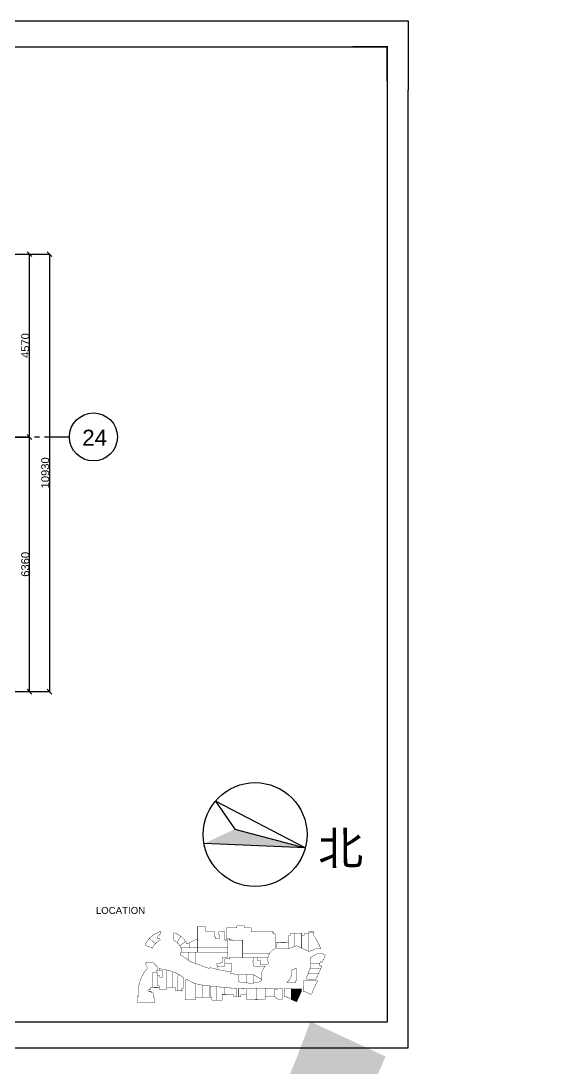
# Model space of a CAD drawing. Header units: inches. Extents: x -17602 to 171571, y -36276 to 39274.
# Drawn here: x 9062 to 22711, y -12232 to 13931 of the extents above; entities that cross this region are included whole.
import ezdxf

# ---------------------------------------------------------------- set-up
doc = ezdxf.new("R2010")
doc.units = ezdxf.units.IN
doc.header["$MEASUREMENT"] = 0
doc.linetypes.add('CENTER', pattern=[2, 1.25, -0.25, 0.25, -0.25])
for name, color, linetype in [('DIM', 3, 'Continuous'), ('DIM TEXT', 7, 'Continuous'), ('轴线', 10, 'CENTER')]:
    doc.layers.add(name, color=color, linetype=linetype)
doc.styles.add('3F_2017.02$0$H1', font='swisscl.ttf')
doc.styles.get("Standard").update_dxf_attribs({"font": 'arial.ttf'})
doc.dimstyles.new('DIM-200MM', dxfattribs={"dimtxt": 200, "dimasz": 120, "dimexe": 10, "dimexo": 10, "dimgap": 0.7, "dimtad": 1, "dimdec": 0, "dimrnd": 5, "dimzin": 1, "dimdsep": 46, "dimtxsty": 'Standard', "dimblk": 'OBLIQUE', "dimcen": 0.5, "dimdle": 1, "dimclrd": 256, "dimclre": 256, "dimclrt": 7, "dimaunit": 1, "dimadec": 0, "dimazin": 0, "dimtfac": 1, "dimtdec": 0, "dimtix": 1, "dimtmove": 2, "dimatfit": 3, "dimfxl": 0, "dimtolj": 1, "dimtzin": 1, "dimarcsym": 0})

# ---------------------------------------------------------------- blocks, each defined once
blk = doc.blocks.new('_Oblique')
at = {"color": 0, "linetype": 'ByBlock', "lineweight": -2}
blk.add_line((-0.5, -0.5), (0.5, 0.5), dxfattribs=at)
blk = doc.blocks.new('*D11')
at = {"layer": 'DEFPOINTS', "color": 0, "transparency": 16777216}
for p in [(7774, 8104), (7774, -2827), (9774, -2827)]:
    blk.add_point(p, dxfattribs=at)
at = {"layer": 'DIM', "lineweight": -2, "transparency": 16777216}
for p, q in [((9274, 8104), (9784, 8104)), ((9774, 8105), (9774, -2828)), ((9274, -2827), (9784, -2827))]:
    blk.add_line(p, q, dxfattribs=at)
at = {"layer": 'DIM', "lineweight": -2, "transparency": 16777216, "xscale": 120, "yscale": 120, "zscale": 120}
for p, rotation in [((9774, 8104), 90), ((9774, -2827), 270)]:
    blk.add_blockref('_Oblique', p, dxfattribs=dict(at, rotation=rotation))
at = {"layer": 'DIM', "color": 7, "transparency": 16777216, "insert": (9671, 2639), "char_height": 200, "attachment_point": 5, "rotation": 90}
blk.add_mtext('\\A1;10930', dxfattribs=at)
blk = doc.blocks.new('*D12')
at = {"layer": 'DEFPOINTS', "color": 0, "transparency": 16777216}
for p in [(7774, 3535), (9274, 3535), (7774, -2827)]:
    blk.add_point(p, dxfattribs=at)
at = {"layer": 'DIM', "lineweight": -2, "transparency": 16777216}
for p, q in [((8774, 3535), (9284, 3535)), ((9274, -2828), (9274, 3536)), ((8774, -2827), (9284, -2827))]:
    blk.add_line(p, q, dxfattribs=at)
at = {"layer": 'DIM', "lineweight": -2, "transparency": 16777216, "xscale": 120, "yscale": 120, "zscale": 120}
for p, rotation in [((9274, 3535), 90), ((9274, -2827), 270)]:
    blk.add_blockref('_Oblique', p, dxfattribs=dict(at, rotation=rotation))
at = {"layer": 'DIM', "color": 7, "transparency": 16777216, "insert": (9171, 354), "char_height": 200, "attachment_point": 5, "rotation": 90}
blk.add_mtext('\\A1;6360', dxfattribs=at)
blk = doc.blocks.new('*D13')
at = {"layer": 'DEFPOINTS', "color": 0, "transparency": 16777216}
for p in [(7774, 8104), (9274, 8104), (7774, 3535)]:
    blk.add_point(p, dxfattribs=at)
at = {"layer": 'DIM', "lineweight": -2, "transparency": 16777216}
for p, q in [((8774, 8104), (9284, 8104)), ((9274, 3534), (9274, 8105)), ((8774, 3535), (9284, 3535))]:
    blk.add_line(p, q, dxfattribs=at)
at = {"layer": 'DIM', "lineweight": -2, "transparency": 16777216, "xscale": 120, "yscale": 120, "zscale": 120}
for p, rotation in [((9274, 8104), 90), ((9274, 3535), 270)]:
    blk.add_blockref('_Oblique', p, dxfattribs=dict(at, rotation=rotation))
at = {"layer": 'DIM', "color": 7, "transparency": 16777216, "insert": (9171, 5820), "char_height": 200, "attachment_point": 5, "rotation": 90}
blk.add_mtext('\\A1;4570', dxfattribs=at)
blk = doc.blocks.new('3F_2017.02$0$A$C11E260BE')
blk.add_hatch(color=256).paths.add_polyline_path([(5592, 3026), (8455, 1855), (2523, 8881)])
for p, q in [((5592, 3026), (2523, 8881)), ((2523, 8881), (8455, 1855)), ((2523, 8881), (4926, 5))]:
    blk.add_line(p, q)
at = {"ltscale": 0.1}
blk.add_line((4926, 5), (5592, 3026), dxfattribs=at)
blk.add_circle((4709, 4709), 4709)
at = {"style": '3F_2017.02$0$H1'}
blk.add_text('北', height=3000, rotation=133.02448, dxfattribs=at).set_placement((2849, 10782))

msp = doc.modelspace()

# ---------------------------------------------------------------- hatches: boundary and pattern name
h = msp.add_hatch(color=256)
h.dxf.hatch_style = 1
h.paths.add_polyline_path([(15816.2, -10490.4), (15816.2, -10518.8), (15952.9, -10580.6), (16073.1, -10315), (16073.1, -10254.5), (15816.2, -10254.5)])

# ---------------------------------------------------------------- linework, layer by layer
at = {"ltscale": 300}
for p, q in [((12288.5, -10265.3), (12288.5, -10272.9)), ((13081.4, -10288.4), (13079.4, -10290.4)), ((13079.4, -10328.4), (13081.4, -10330.3))]:
    msp.add_line(p, q, dxfattribs=at)
for points in [[(-17552.2, -10001.8), (-17552.2, 13931), (17007.8, 13931)], [(17007.8, 13931), (18735.8, 13931), (18735.8, 12203)], [(17007.8, -11729.8), (18735.8, -11729.8), (18735.8, 12203)], [(-17552.2, -10001.8), (-17552.2, -11729.8), (17007.8, -11729.8)]]:
    msp.add_lwpolyline(points)
msp.add_lwpolyline([(-17033.8, 13283), (18217.4, 13283), (18217.4, -11081.8), (-17033.8, -11081.8)], close=True)
for points, const_width in [([(18217.4, 12419), (18217.4, 13283), (17353.4, 13283)], 43.2), ([(-2445.4, -8290.3), (10372.1, -8290.3), (10372.1, -10881.8), (-3665, -10881.8), (-3665, -8290.3), (-3431.9, -8290.3)], 4.32), ([(12203.4, -8290.3), (18017.4, -8290.3), (18017.4, -10881.8), (10664.3, -10881.8), (10664.3, -8290.3), (10897.4, -8290.3)], 4.32)]:
    msp.add_lwpolyline(points, dxfattribs=dict(const_width=const_width))
at = {"ltscale": 300, "const_width": 9}
for points in [[(12422.6, -9125.6), (12279.1, -8993), (12288.6, -8970.1), (12311.4, -8960.5), (12322.7, -8938.5), (12346.3, -8930.8), (12359.2, -8909.7), (12383.3, -8903.9), (12397.9, -8883.8), (12422.4, -8879.9), (12438.5, -8861.1), (12463.2, -8859.1), (12480.7, -8841.6), (12505.5, -8841.6), (12524.4, -8825.5), (12549.1, -8827.5), (12559.1, -8820.2), (12563.2, -8826.5, 0.0897958), (12553.4, -8880.5), (12512.2, -8894.9, 0.0244082), (12515.7, -8919.7), (12473.4, -8935.2), (12473.4, -8991.8), (12531.9, -8991.8), (12531.9, -8991.8), (12532.1, -9003.8), (12546.7, -9035.4, 0.1012671), (12422.6, -9125.6, -1.1974429)], [(12349.7, -9237.2), (12201, -9175.6), (12175.8, -9168.9), (12179.6, -9120), (12198.4, -9103.9), (12202.3, -9079.4), (12222.4, -9064.8), (12228.2, -9040.7), (12249.3, -9027.8), (12257, -9004.2), (12279, -8992.9), (12368.9, -9076), (12368.9, -9076), (12422.6, -9125.6, 0.099623), (12349.7, -9237.2, -1.1974429)], [(12517.4, -10177.9), (12474.2, -10178.3), (12472.4, -9928.7), (12531, -9928.7), (12530.9, -9962.7), (12602.4, -9962.7), (12600.4, -9803.9), (12518.4, -9803.9), (12518.4, -9732.4, 0.0937265), (12707.4, -9782.8), (12707.4, -10256.9), (12517.4, -10256.9), (12517.4, -10214.9), (12517.4, -10214.9), (12517.4, -10214.9), (12517.4, -10214.9), (12517.4, -10177.9)], [(15924, -10105.3), (15924, -10048.9), (15947.4, -10048.9), (15947.4, -9741.6), (15935.4, -9741.6), (15935.4, -9735.5), (15829.7, -9787.6, -0.2612401), (15706, -10090.9), (15706, -10105.3), (15924, -10105.3)], [(13956.6, -10199.4), (13956.6, -10533.2), (13835.4, -10533.2), (13835.4, -10462.1), (13787.4, -10462.1), (13787.4, -10180.9, -0.0010513), (13956.6, -10199.4, -9.1553931)], [(14159.4, -10219.4), (14159.4, -10390), (14094.2, -10389.7), (14094.2, -10533.2), (13956.6, -10533.2), (13956.6, -10199.4, -0.0010277), (14159.4, -10219.4, -9.889307)], [(14942, -10237.5), (14942, -10514.8), (14698.2, -10517), (14698.2, -10250.7), (14698.2, -10250.4, 0.0241907), (14942, -10237.5, -0.0295552)], [(15167.6, -10235.9), (15167.6, -10445.5), (15166.8, -10445.4), (15166.5, -10512.7), (14942, -10514.8), (14942, -10270.1), (14942, -10237.5, -0.0305095), (15167.6, -10235.9, -1.0139993)], [(15407.4, -10256.9), (15407.5, -10445.7), (15167.6, -10445.8), (15167.6, -10235.9, -0.0221589), (15307.6, -10249.2, 0.0082588), (15407.4, -10256.9, 0.9651017)], [(15599.4, -10246.1), (15599.4, -10285.7), (15598.2, -10285.7), (15598.2, -10513.5), (15485.4, -10513.5), (15419.4, -10459.7), (15407.4, -10451.3), (15407.4, -10256.9, 0.0371099), (15599.4, -10246.1, 1.730831)]]:
    msp.add_lwpolyline(points, format="xyb", dxfattribs=at)
for points in [[(13055.9, -8939.2, 0.085486), (12885.4, -8848.5), (12885.4, -9003.7), (12875.4, -9003.7), (12875.4, -9038.8, -0.0657671), (12962.3, -9096.2)], [(14454.7, -8680.5), (14454.7, -8728.9), (14200.3, -8728.9), (14198.2, -8991.9), (14270.4, -8991.9), (14270.4, -9031.9), (14603.4, -9034.4), (14603.4, -9400.9), (14603.2, -9469.3), (14271, -9469), (14270.4, -9504.9), (14159.4, -9504.9), (14158.2, -9611), (14327.4, -9611), (14327.4, -9830), (14298.2, -9826.4), (14298.8, -9873.5), (14501.4, -9894.1), (14687.4, -9894.1), (14687.4, -9894.1), (14872.5, -9894.1), (15072.2, -10019, -0.2388458), (15166.5, -9688.2), (14872.4, -9686.1), (14872.2, -9598.1), (14856.6, -9598.1), (14856.6, -9555.7), (14874.6, -9555.7), (14874.6, -9472.1), (14984.2, -9472.1), (14984.2, -9555.7), (15047.4, -9555.7), (15047.4, -9619.7), (15043.4, -9619.7), (15043.4, -9644.9), (15213.4, -9644.9), (15250.2, -9620.8, -0.2045021), (15264.1, -9390.6, -0.1852081), (15419.4, -9248.6), (15419.4, -8881), (15362.4, -8881), (15362.4, -8830.9), (14815.4, -8830.9), (14815.4, -8727.7), (14651, -8727.7), (14651, -8677.2)], [(14200.3, -8728.9), (14198.2, -8991.9), (14270.4, -8991.9), (14270.1, -9031.9), (14603.4, -9034.4), (14603.4, -9362.1), (15280.4, -9362.1, -0.156475), (15419.4, -9248.6), (15419.4, -8881), (15362.4, -8881), (15361.1, -8829.1), (15362.4, -8830.9), (14815.4, -8830.9), (14815.4, -8728.9), (14651, -8727.7), (14650.1, -8677.2), (14454.7, -8680.5), (14454.7, -8728.9)], [(13081.1, -8959.8), (13081.1, -8959.8, 0.0142869), (13055.9, -8939.2), (12962.3, -9096.2, -0.0657044), (13031.3, -9174), (13181.5, -9074.3, 0.0672378)], [(13215.5, -9132.7, 0.0293973), (13181.5, -9074.3), (13031.3, -9174, -0.037734), (13061, -9226.1), (13269.9, -9226.1), (13269.8, -9104.8)], [(13247.4, -9336.2), (13067.4, -9336.1), (13049.8, -9371.1, 0.1012606), (13045.2, -9389.5, 0.139904), (13053.1, -9409.1, 0.0123298), (13224.1, -9508.8), (13215.5, -9524.5, 0.0024052), (13247.4, -9541.6)], [(13478.6, -9226.1), (13061, -9226.1, -0.1970374), (13067.4, -9336.1), (13478.6, -9336.1)], [(13427.4, -9376.9), (13427.4, -9336.3), (13247.4, -9336.2), (13247.4, -9541.6, 0.0133456), (13427.4, -9630.6), (13427.4, -9594.9)], [(12320.2, -10348.9), (12320.2, -10314.7), (12260.4, -10314.7), (12260.4, -10272.9), (12288.5, -10272.9), (12288.5, -10215.9), (12353.4, -10215.9), (12353.4, -9840.9), (12452.4, -9840.9), (12452.4, -9840.9), (12452.4, -9840.9), (12452.4, -9798), (12473.9, -9798.2), (12475.5, -9702.7, -0.0990057), (12378.1, -9597.3), (12187.8, -9597.5), (12187.8, -9619.7), (12181.1, -9620), (12182.7, -9653.7), (12200.7, -9671.9), (12205.3, -9695.8), (12224.6, -9709.8), (12229, -9729.5, 0.1658476), (11989.4, -10305.4), (11985.4, -10603.4), (12399.8, -10599.6), (12399.8, -10470.1), (12378.2, -10470.1), (12378.2, -10429.3), (12369, -10429.3), (12369, -10348.9)], [(13972.2, -9686.2), (14158.2, -9686.2), (14158.2, -9611), (14327.4, -9611), (14327.4, -9830, -0.029902), (13972.2, -9768.7)], [(12707.4, -9782.8, -0.0414372), (12864.3, -9827.6, -0.03648), (13000.8, -9891.5, -0.0110598), (13111, -9960.2, -0.2542325), (13127.3, -9990.5), (13126.2, -10234.3), (13126.2, -10234.3), (13080.4, -10234.4), (13080.4, -10289.4), (13040.6, -10289.4), (13040.6, -10304.1), (12923.4, -10304.1), (12923.4, -10216.9), (12707.4, -10218.1)], [(12707.4, -9782.8, -0.041533), (12864.2, -9827.6), (12852.1, -9854.9), (12852.1, -10216.9), (12707.4, -10216.9)], [(12863.7, -9828.9, -0.0459185), (13000.8, -9891.5), (12983.4, -9930.1), (12983.4, -10304.1), (12923.4, -10304.1), (12923.4, -10216.9), (12852.1, -10216.9), (12852.1, -9854.9)], [(13000.7, -9891.4), (12983.4, -9930.1), (12983.4, -10304.1), (13040.6, -10304.1), (13040.6, -10289.4), (13080.4, -10289.4), (13080.4, -10234.4), (13126.2, -10234.3), (13126.2, -10034.7), (13127.4, -10034.7), (13127.4, -9990.4, 0.253009), (13111.1, -9960.3, 0.0111111)], [(14687.4, -9934.1), (14687.4, -10101.9, -0.0165542), (14501.4, -10076.3), (14501.4, -9894.1), (14594.4, -9894.1), (14687.4, -9894.1)], [(14687.4, -9894.1), (14687.4, -10101.9, 0.0077876), (14775.4, -10109.6, 0.0291917), (14872.2, -10107.9), (14872.5, -9894.1)], [(14872.5, -9894.1), (14872.2, -10107.9, 0.0399012), (15028.9, -10077.5, 0.34222), (15072, -10017.9)], [(13427.4, -10122.6), (13427.4, -10462.1), (13425.4, -10462.1), (13425.4, -10528.9), (13174.1, -10530.9), (13174.1, -10512.6), (13168.6, -10512.6), (13168.3, -10057.4, -0.5720511), (13221.8, -10025.9, 0.006414), (13294.8, -10065.2, 0.0382994)], [(13168.4, -10058.4), (13168.6, -10512.6), (13174.1, -10512.6), (13174.1, -10530.9), (13425.4, -10528.9), (13425.4, -10462.1), (13798.2, -10462.1), (13835.4, -10462.1), (13835.4, -10533.2), (14094.2, -10533.2), (14094.2, -10389.7), (14194.7, -10390), (14194.7, -10403.8), (14381.6, -10403.8), (14381.6, -10453.7), (14455.4, -10453.7), (14455.4, -10241.5, -0.0148532), (14135.4, -10216.6), (14095.4, -10212.8, -0.0061258), (13787.4, -10180.6, -0.0054529), (13607.1, -10159.4, -0.0485985), (13427.4, -10122.3, -0.0376383), (13222, -10026.9, 0.5729069)], [(13607.4, -10159.7), (13607.4, -10462.1), (13427.4, -10462.1), (13427.4, -10122.6, 0.0459364)], [(13787.4, -10180.9), (13787.4, -10462.1), (13607.4, -10462.1), (13607.4, -10159.7, 0.0000852)], [(14159.4, -10219.4, 0.005809), (14455.4, -10241.5), (14455.4, -10453.7), (14381.6, -10453.7), (14381.6, -10403.8), (14194.7, -10403.8), (14194.7, -10390), (14160.2, -10390)], [(14495.4, -10453.7), (14495.4, -10243.7, 0.0138376), (14698.2, -10250.4, 0.0225876), (14878.2, -10242.6), (14942, -10237.5, -0.0305095), (15167.6, -10235.9, -0.0148938), (15292.1, -10247.1, 0.0205141), (15407.4, -10256.9, 0.0434763), (15599.4, -10246.1), (15598.2, -10513.5), (15485.4, -10513.5), (15407.4, -10451.3), (15407.4, -10445.7), (15167.6, -10445.8), (15166.5, -10445.8), (15166.5, -10512.7), (14920.6, -10515), (14698.2, -10517), (14698.2, -10398.9), (14560.5, -10398.9), (14560.5, -10453.7)]]:
    msp.add_lwpolyline(points, format="xyb", close=True, dxfattribs=at)
for points in [[(13427.4, -9630.6), (13445.7, -9638.9), (13452.9, -9623.7), (13607, -9687.7), (13772.4, -9747.1), (13783.6, -9719.3), (13970.9, -9769.1), (13972.3, -9662.1), (13956.6, -9662.1), (13956.6, -9620.9), (14048.4, -9619.7), (14048.4, -9598.1), (14098, -9598.1), (14098, -9464.9), (14230.4, -9464.9), (14230.4, -9031.9), (14158.2, -9031.9), (14158.2, -8825), (13998.7, -8825), (13998.7, -8896.9), (14019.4, -8896.9), (14019.4, -9000.9), (13916, -9000.9), (13916, -8945.3), (13890.2, -8945.3), (13890.2, -8811.7), (13674.2, -8811.7), (13674.5, -8696.4), (13478.6, -8696.4), (13478.6, -9336.1), (13427.4, -9336.3), (13427.4, -9630.6)], [(15756.6, -9246.8), (15906.8, -9191.5), (15906.8, -8865.3), (15799.4, -8865.3), (15799.4, -8913), (15756.6, -8913), (15756.6, -9246.8)], [(15906.8, -9191.5), (15906.8, -8865.3), (16078.3, -8865.3), (16078.3, -9235.1), (15959.4, -9180.9), (15935.4, -9180.9), (15906.8, -9191.5)], [(16078.3, -9235.1), (16258.3, -9317.2), (16258.3, -8874.5), (16139.5, -8874.5), (16139.5, -8907.7), (16078.3, -8907.7), (16078.3, -9235.1)], [(16258.3, -8832.1), (16258.3, -9317.1), (16359.4, -9285.1), (16433.3, -9245.3), (16555.1, -9245.3), (16555.3, -9242), (16553.1, -9238.2), (16551, -9217.5), (16534.5, -9204.4), (16534.1, -9203.1), (16532.1, -9182.3), (16515.5, -9168.4), (16513.1, -9147.1), (16496.5, -9133.2), (16494.1, -9111.8), (16477.6, -9098), (16475.3, -9076.6), (16458.7, -9062.8), (16456.3, -9041.3), (16439.7, -9027.5), (16437.3, -9006.1), (16420.8, -8992.3), (16418.4, -8970.9), (16401.9, -8957.1), (16399.5, -8935.6), (16383.3, -8922.5), (16382.9, -8921.7), (16381.9, -8922.2), (16379.5, -8917.1), (16379.5, -8832.1), (16258.3, -8832.1)], [(15458.6, -9090.6), (15458.6, -9247.2), (15756.6, -9247), (15756.6, -9091.2), (15505.7, -9090), (15505.5, -9090.6), (15458.6, -9090.6)], [(14233.3, -9226.1), (13478.6, -9226.1)], [(14233.3, -9336.1), (13478.6, -9336.1)], [(15266.3, -9362.1), (14603.4, -9362.1)], [(16295.8, -9472.5), (16295.7, -9608.7), (16535.9, -9608.9), (16551.7, -9573.7), (16591.1, -9591.5), (16673.6, -9408.8), (16598.5, -9374.4), (16471.9, -9374.2), (16295.8, -9472.5)], [(14159.4, -9577.9), (14159.4, -9574.8)], [(14159.4, -9608.9), (14159.4, -9611.9)], [(14198.8, -9586.9), (14201.8, -9584.5)], [(14198.8, -9608.9), (14201.8, -9611.9)], [(15235, -9472.1), (14260.5, -9472.1)], [(16295.7, -9608.9), (16295.7, -9717.4), (16288.2, -9738.9), (16558.8, -9737.9), (16581, -9688.8), (16513.6, -9658.3), (16535.9, -9608.9), (16295.7, -9608.7)], [(12346.8, -10215.3), (12470.9, -10214.9), (12470.9, -10214.9), (12517.4, -10214.9), (12517.1, -10177.5), (12474.1, -10177.5), (12472.3, -9840.9), (12353.7, -9840.9), (12353.1, -10215.3)], [(16241.6, -9862), (16205.5, -9958.3), (16205.5, -10008.9), (16436.2, -10009), (16497.5, -9873.9), (16272.4, -9873.9), (16241.6, -9862)], [(16288.5, -9737.9), (16240.9, -9863.8), (16272.4, -9873.9), (16497.5, -9873.9), (16558.8, -9737.9), (16288.5, -9737.9)], [(15816.2, -10490.4), (15816.2, -10254.5)]]:
    msp.add_lwpolyline(points, dxfattribs=at)
for points in [[(13478.6, -8695.9), (13674.2, -8696.4), (13674.2, -8810.5), (13890.2, -8811.7), (13890.2, -8944.1), (13916, -8944.1), (13916, -9000.9), (14019.4, -9000.9), (14019.4, -8896.9), (13998.7, -8896.9), (13998.7, -8825), (14158.2, -8825), (14158.2, -9031.9), (14230.4, -9031.9), (14230.4, -9226.1), (13478.6, -9226.1)], [(13478.6, -9028.5), (13419.7, -9028.3), (13269.8, -9104.8), (13269.8, -9132.8), (13269.8, -9134.9), (13269.8, -9168.9), (13269.9, -9226.1), (13478.6, -9226.1)], [(16127.4, -10048.9), (16464.5, -10048.9), (16472.6, -10052.6), (16317.8, -10395.4), (16155.6, -10322.2), (16115.2, -10322.2), (16115.4, -10256.9), (16120.8, -10256.9), (16120.6, -10241.3), (16115.2, -10241.3), (16115.2, -10234.4), (16114, -10234.4), (16127.4, -10201.3)], [(14698.2, -10250.4), (14698.2, -10398.9), (14560.5, -10398.9), (14560.5, -10453.7), (14495.4, -10453.7), (14495.4, -10244.1)], [(15641.9, -10254.5), (15641.9, -10267.9), (15647.2, -10267.9), (15647.2, -10284.7), (15641.9, -10284.7), (15641.9, -10453.4), (15713.9, -10453.4), (15713.9, -10478.4), (15767.4, -10478.4), (15767.4, -10490.4), (15816.2, -10490.4), (15816.2, -10518.8), (15952.9, -10580.6), (16073.1, -10315), (16073.1, -10254.5)]]:
    msp.add_lwpolyline(points, close=True, dxfattribs=at)
at = {"layer": 'DIM'}
msp.add_line((9773.9, 3536.1), (10273.9, 3536.1), dxfattribs=at)
msp.add_circle((10873.9, 3536.1), 600, dxfattribs=at)
at = {"layer": '轴线', "ltscale": 500}
msp.add_line((10273.9, 3535.1), (-11213.7, 3535.1), dxfattribs=at)

# ---------------------------------------------------------------- block references
at = {"xscale": 0.2754000001591764, "yscale": 0.2754000001591764, "zscale": 0.2754000001591764, "rotation": 227.3349194678905}
msp.add_blockref('3F_2017.02$0$A$C11E260BE', (14839.9, -4564.8), dxfattribs=at)

# ---------------------------------------------------------------- texts
msp.add_text('LOCATION', height=172.8).set_placement((10933.2, -8380.6))
at = {"insert": (-17561.6, -14011.4), "char_height": 20000, "attachment_point": 1}
msp.add_mtext_dynamic_manual_height_columns('{\\fSimSun|b0|i0|c134|p2;图纸数据仅示意}', width=205426.225, gutter_width=1, heights=[0], dxfattribs=at)
at = {"layer": 'DIM TEXT', "insert": (10593.2, 3718), "char_height": 400, "attachment_point": 1}
msp.add_mtext_dynamic_manual_height_columns('24', width=10456.675, gutter_width=2, heights=[0], dxfattribs=at)

# ---------------------------------------------------------------- dimensions: what is measured, and where the dimension line sits
at = {"layer": 'DIM'}
for base, p1, p2, picture, middle in [((9773.9, -2826.6), (7773.9, 8104.3), (7773.9, -2826.6), '*D11', (9671, 2638.8)), ((9273.9, 8104.3), (7773.9, 3535.1), (7773.9, 8104.3), '*D13', (9171, 5819.7)), ((9273.9, 3535.1), (7773.9, -2826.6), (7773.9, 3535.1), '*D12', (9171, 354.2))]:
    dim = msp.add_linear_dim(base=base, p1=p1, p2=p2, angle=90, dimstyle='DIM-200MM', dxfattribs=at)
    dim.commit()
    dim.dimension.update_dxf_attribs({"geometry": picture, "text_midpoint": middle})

doc.saveas('drawing.dxf')
